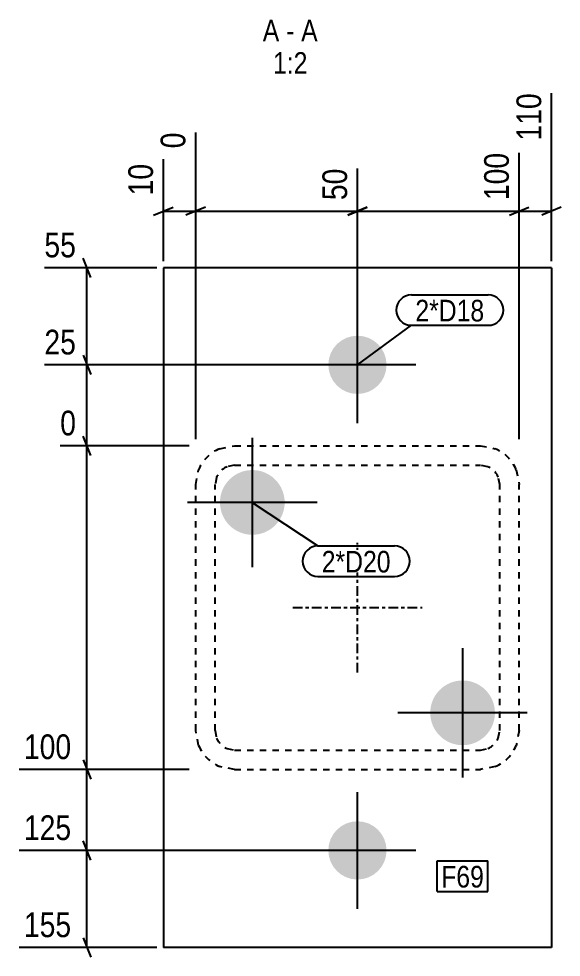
# Model space of a CAD drawing. Header units: millimetres. Extents: x -51 to 32726, y 5 to 915.
# Drawn here: x 18289 to 18456.7, y 4.8 to 294.7 of the extents above; entities that cross this region are included whole.
import ezdxf

# ---------------------------------------------------------------- set-up
doc = ezdxf.new("R2010")
doc.units = ezdxf.units.MM
doc.linetypes.add('DXK_LINE_DOT2', pattern=[3.9198, 1.9599, -1.9599])
doc.linetypes.add('DXK_LINE_DOT3', pattern=[5.9187, 2.979, -0.9799, 0.9799, -0.9799])
for name, color, linetype in [('MÅLSÆTNING', 7, 'Continuous'), ('STÅL', 7, 'Continuous'), ('TEKST', 7, 'Continuous')]:
    doc.layers.add(name, color=color, linetype=linetype)
doc.styles.add('Arial Narrow', font='ARIALN.TTF', dxfattribs={"height": 0.2})

msp = doc.modelspace()

# ---------------------------------------------------------------- hatches: boundary and pattern name
at = {"layer": 'STÅL', "linetype": 'Continuous'}
for points in [[(18393.71, 178.8, -1), (18393.71, 196.8, -1)], [(18371.21, 145.3, -1), (18351.21, 145.3, -1)], [(18436.21, 80.3, -1), (18416.21, 80.3, -1)], [(18393.71, 28.8, -1), (18393.71, 46.8, -1)]]:
    msp.add_hatch(color=96, dxfattribs=at).paths.add_polyline_path(points)

# ---------------------------------------------------------------- linework, layer by layer
at = {"layer": 'MÅLSÆTNING', "color": 7, "linetype": 'Continuous'}
for p, q in [((18453.71, 219.8), (18453.71, 271.71)), ((18343.71, 164.8), (18343.71, 259.56)), ((18343.71, 164.8), (18343.71, 259.56)), ((18443.71, 164.8), (18443.71, 253.31)), ((18443.71, 164.8), (18443.71, 253.31)), ((18333.71, 219.8), (18333.71, 251.34)), ((18393.71, 189.8), (18393.71, 248.43)), ((18393.71, 189.8), (18393.71, 248.43)), ((18330.71, 234.08), (18336.71, 236.48)), ((18333.71, 235.28), (18343.71, 235.28)), ((18346.71, 236.48), (18340.71, 234.08)), ((18346.71, 236.48), (18340.71, 234.08)), ((18343.71, 235.28), (18393.71, 235.28)), ((18396.71, 236.48), (18390.71, 234.08)), ((18390.71, 234.08), (18396.71, 236.48)), ((18393.71, 235.28), (18443.71, 235.28)), ((18440.71, 234.08), (18446.71, 236.48)), ((18440.71, 234.08), (18446.71, 236.48)), ((18443.71, 235.28), (18453.71, 235.28)), ((18456.71, 236.48), (18450.71, 234.08)), ((18311.29, 214.8), (18308.89, 220.8)), ((18331.71, 217.8), (18296.94, 217.8)), ((18310.09, 187.8), (18310.09, 217.8)), ((18308.89, 190.8), (18311.29, 184.8)), ((18391.71, 187.8), (18296.94, 187.8)), ((18391.71, 187.8), (18296.94, 187.8)), ((18310.09, 162.8), (18310.09, 187.8)), ((18311.29, 159.8), (18308.89, 165.8)), ((18311.29, 159.8), (18308.89, 165.8)), ((18341.71, 162.8), (18301.82, 162.8)), ((18341.71, 162.8), (18301.82, 162.8)), ((18310.09, 62.8), (18310.09, 162.8)), ((18308.89, 65.8), (18311.29, 59.8)), ((18308.89, 65.8), (18311.29, 59.8)), ((18341.71, 62.8), (18289.15, 62.8)), ((18341.71, 62.8), (18289.15, 62.8)), ((18310.09, 37.8), (18310.09, 62.8)), ((18311.29, 34.8), (18308.89, 40.8)), ((18311.29, 34.8), (18308.89, 40.8)), ((18391.71, 37.8), (18289.15, 37.8)), ((18391.71, 37.8), (18289.15, 37.8)), ((18310.09, 7.8), (18310.09, 37.8)), ((18308.89, 10.8), (18311.29, 4.8)), ((18331.71, 7.8), (18289.15, 7.8))]:
    msp.add_line(p, q, dxfattribs=at)
at = {"layer": 'STÅL', "color": 2, "linetype": 'Continuous'}
for p, q in [((18453.71, 217.8), (18333.71, 217.8)), ((18333.71, 217.8), (18333.71, 7.8)), ((18453.71, 217.8), (18453.71, 7.8)), ((18453.71, 7.8), (18333.71, 7.8))]:
    msp.add_line(p, q, dxfattribs=at)
at = {"layer": 'STÅL', "color": 96, "linetype": 'Continuous'}
for p, q in [((18393.71, 169.8), (18393.71, 205.8)), ((18411.71, 187.8), (18375.71, 187.8)), ((18361.21, 165.3), (18361.21, 125.3)), ((18381.21, 145.3), (18341.21, 145.3)), ((18426.21, 100.3), (18426.21, 60.3)), ((18446.21, 80.3), (18406.21, 80.3)), ((18393.71, 19.8), (18393.71, 55.8)), ((18411.71, 37.8), (18375.71, 37.8))]:
    msp.add_line(p, q, dxfattribs=at)
at = {"layer": 'STÅL', "color": 7, "linetype": 'DXK_LINE_DOT2'}
for p, q in [((18351.11, 161.89), (18355.71, 162.8)), ((18355.71, 162.8), (18431.71, 162.8)), ((18431.71, 162.8), (18436.3, 161.89)), ((18355.71, 156.8), (18353.41, 156.34)), ((18355.71, 156.8), (18431.71, 156.8)), ((18434, 156.34), (18431.71, 156.8)), ((18343.71, 150.8), (18344.62, 155.39)), ((18442.79, 155.39), (18443.71, 150.8)), ((18343.71, 74.8), (18343.71, 150.8)), ((18350.16, 153.1), (18349.71, 150.8)), ((18349.71, 74.8), (18349.71, 150.8)), ((18437.71, 150.8), (18437.25, 153.1)), ((18437.71, 74.8), (18437.71, 150.8)), ((18443.71, 74.8), (18443.71, 150.8)), ((18344.62, 70.21), (18343.71, 74.8)), ((18349.71, 74.8), (18350.16, 72.5)), ((18437.25, 72.5), (18437.71, 74.8)), ((18443.71, 74.8), (18442.79, 70.21)), ((18353.41, 69.26), (18355.71, 68.8)), ((18355.71, 68.8), (18431.71, 68.8)), ((18431.71, 68.8), (18434, 69.26)), ((18355.71, 62.8), (18351.11, 63.71)), ((18355.71, 62.8), (18431.71, 62.8)), ((18436.3, 63.71), (18431.71, 62.8))]:
    msp.add_line(p, q, dxfattribs=at)
at = {"layer": 'STÅL', "color": 7, "linetype": 'DXK_LINE_DOT3'}
for p, q in [((18393.71, 92.8), (18393.71, 132.8)), ((18373.71, 112.8), (18413.71, 112.8))]:
    msp.add_line(p, q, dxfattribs=at)
at = {"layer": 'STÅL', "color": 7, "linetype": 'DXK_LINE_DOT2'}
for centre, radius, start, end in [((18355.71, 150.8), 12, 112.5, 157.5), ((18431.71, 150.8), 12, 22.5, 67.5), ((18355.71, 150.8), 6, 112.5, 157.5), ((18431.71, 150.8), 6, 22.5, 67.5), ((18355.71, 74.8), 6, 202.5, 247.5), ((18431.71, 74.8), 6, 292.5, 337.5), ((18355.71, 74.8), 12, 202.5, 247.5), ((18431.71, 74.8), 12, 292.5, 337.5)]:
    msp.add_arc(centre, radius, start, end, dxfattribs=at)

# ---------------------------------------------------------------- wipeouts: each hides what was drawn before it
at = {"color": 0, "linetype": 'Continuous'}
for points, layer in [([(18452.11, 273.31), (18440.91, 273.31), (18440.91, 255.48), (18452.11, 255.48)], 'MÅLSÆTNING'), ([(18342.11, 261.16), (18330.91, 261.16), (18330.91, 253.08), (18342.11, 253.08)], 'MÅLSÆTNING'), ([(18332.11, 251.49), (18320.91, 251.49), (18320.91, 238.54), (18332.11, 238.54)], 'MÅLSÆTNING'), ([(18306.84, 64.4), (18306.84, 75.6), (18289.01, 75.6), (18289.01, 64.4)], 'MÅLSÆTNING'), ([(18306.84, 39.4), (18306.84, 50.6), (18289.01, 50.6), (18289.01, 39.4)], 'MÅLSÆTNING'), ([(18306.84, 9.4), (18306.84, 20.6), (18289.01, 20.6), (18289.01, 9.4)], 'MÅLSÆTNING'), ([(18369.56, 287.71), (18369.56, 294.71), (18364.44, 294.71), (18364.44, 287.71)], 'TEKST'), ([(18374.21, 287.71), (18374.21, 294.71), (18371.66, 294.71), (18371.66, 287.71)], 'TEKST'), ([(18381.42, 287.71), (18381.42, 294.71), (18376.31, 294.71), (18376.31, 287.71)], 'TEKST'), ([(18378.26, 277.71), (18378.26, 284.71), (18367.6, 284.71), (18367.6, 277.71)], 'TEKST')]:
    msp.add_wipeout(points, dxfattribs=at).dxf.layer = layer
at = {"color": 0}
for points in [[(18432.92, 201.21), (18432.92, 208.21), (18411.61, 208.21), (18411.61, 201.21)], [(18432.81, 26.34), (18432.81, 33.34), (18419.6, 33.34), (18419.6, 26.34)]]:
    msp.add_wipeout(points, dxfattribs=at).dxf.layer = 'TEKST'

# ---------------------------------------------------------------- next in the draw order: texts
at = {"layer": 'MÅLSÆTNING', "color": 3, "linetype": 'Continuous', "style": 'Arial Narrow'}
for s, height, p in [('110', 7.635, (18450.51, 257.08)), ('0', 7.64, (18340.51, 254.68)), ('10', 7.635, (18330.51, 240.14))]:
    msp.add_text(s, height=height, rotation=90.0002, dxfattribs=at).set_placement(p)
for s, p in [('100', (18290.61, 66)), ('125', (18290.61, 41)), ('155', (18290.61, 11))]:
    msp.add_text(s, height=7.635, dxfattribs=at).set_placement(p)
at = {"layer": 'TEKST', "color": 3, "linetype": 'Continuous', "style": 'Arial Narrow'}
for s, height, p in [('A', 6.68, (18364.44, 287.71)), ('A', 6.68, (18376.31, 287.71)), ('-', 6.68, (18371.66, 287.71)), ('1:2', 6.681, (18367.6, 277.71))]:
    msp.add_text(s, height=height, dxfattribs=at).set_placement(p)

# ---------------------------------------------------------------- next in the draw order: wipeouts: each hides what was drawn before it
at = {"color": 0, "linetype": 'Continuous'}
for points in [[(18442.11, 254.91), (18430.91, 254.91), (18430.91, 237.08), (18442.11, 237.08)], [(18392.11, 250.03), (18380.91, 250.03), (18380.91, 237.08), (18392.11, 237.08)], [(18308.29, 219.4), (18308.29, 230.6), (18295.34, 230.6), (18295.34, 219.4)], [(18308.29, 189.4), (18308.29, 200.6), (18295.34, 200.6), (18295.34, 189.4)], [(18308.29, 164.4), (18308.29, 175.6), (18300.22, 175.6), (18300.22, 164.4)]]:
    msp.add_wipeout(points, dxfattribs=at).dxf.layer = 'MÅLSÆTNING'
at = {"color": 0}
for points in [[(18432.92, 201.21), (18432.92, 208.21), (18411.61, 208.21), (18411.61, 201.21)], [(18403.99, 123.65), (18403.99, 130.65), (18382.67, 130.65), (18382.67, 123.65)], [(18432.81, 26.34), (18432.81, 33.34), (18419.6, 33.34), (18419.6, 26.34)]]:
    msp.add_wipeout(points, dxfattribs=at).dxf.layer = 'TEKST'

# ---------------------------------------------------------------- next in the draw order: linework, layer by layer
at = {"layer": 'MÅLSÆTNING', "color": 7, "linetype": 'Continuous'}
msp.add_line((18308.89, 190.8), (18311.29, 184.8), dxfattribs=at)
at = {"layer": 'TEKST', "color": 7, "linetype": 'Continuous'}
for p, q in [((18410.41, 209.41), (18434.12, 209.41)), ((18393.71, 187.8), (18410.41, 200.01)), ((18410.41, 200.01), (18434.12, 200.01)), ((18418.4, 34.54), (18434.01, 34.54)), ((18418.4, 25.14), (18418.4, 34.54)), ((18434.01, 25.14), (18434.01, 34.54)), ((18418.4, 25.14), (18434.01, 25.14))]:
    msp.add_line(p, q, dxfattribs=at)
for centre, start, end in [((18410.41, 204.71), 90, 270), ((18434.12, 204.71), 270, 90)]:
    msp.add_arc(centre, 4.7, start, end, dxfattribs=at)

# ---------------------------------------------------------------- next in the draw order: texts
at = {"layer": 'MÅLSÆTNING', "color": 3, "linetype": 'Continuous', "style": 'Arial Narrow'}
for s, p in [('100', (18440.51, 238.68)), ('50', (18390.51, 238.68))]:
    msp.add_text(s, height=7.635, rotation=90.0002, dxfattribs=at).set_placement(p)
for s, height, p in [('55', 7.635, (18296.94, 221)), ('25', 7.635, (18296.94, 191)), ('0', 7.64, (18301.82, 166))]:
    msp.add_text(s, height=height, dxfattribs=at).set_placement(p)
at = {"layer": 'TEKST', "color": 3, "style": 'Arial Narrow'}
for s, p in [('2*D18', (18411.61, 201.21)), ('F69', (18419.6, 26.34))]:
    msp.add_text(s, height=6.681, dxfattribs=at).set_placement(p)

# ---------------------------------------------------------------- next in the draw order: wipeouts: each hides what was drawn before it
at = {"color": 0}
msp.add_wipeout([(18403.99, 123.65), (18403.99, 130.65), (18382.67, 130.65), (18382.67, 123.65)], dxfattribs=at).dxf.layer = 'TEKST'

# ---------------------------------------------------------------- next in the draw order: linework, layer by layer
at = {"layer": 'TEKST', "color": 7, "linetype": 'Continuous'}
for p, q in [((18361.21, 145.3), (18381.47, 131.85)), ((18381.47, 131.85), (18405.19, 131.85)), ((18381.47, 122.45), (18405.19, 122.45))]:
    msp.add_line(p, q, dxfattribs=at)
for centre, start, end in [((18381.47, 127.15), 90, 270), ((18405.19, 127.15), 270, 90)]:
    msp.add_arc(centre, 4.7, start, end, dxfattribs=at)

# ---------------------------------------------------------------- next in the draw order: texts
at = {"layer": 'TEKST', "color": 3, "style": 'Arial Narrow'}
msp.add_text('2*D20', height=6.681, dxfattribs=at).set_placement((18382.67, 123.65))

doc.saveas('drawing.dxf')
